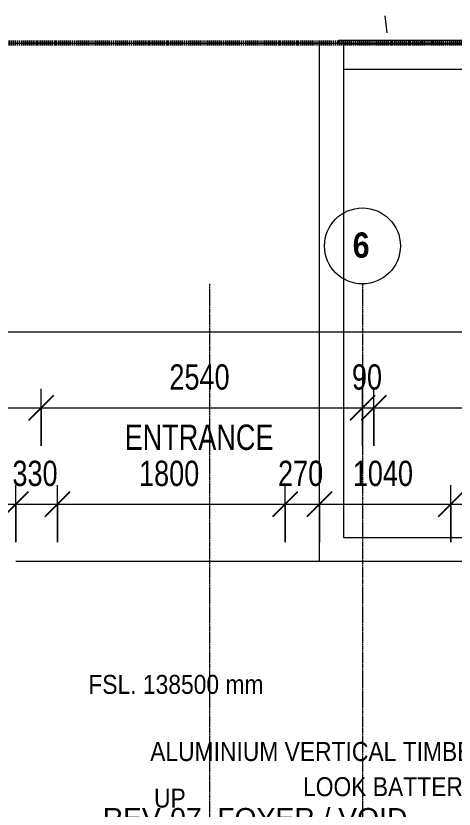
# Model space of a CAD drawing. Header units: millimetres. Extents: x -1971 to 39113, y -25802 to 13528.
# Drawn here: x 20214 to 23679, y 6751 to 13023 of the extents above; entities that cross this region are included whole.
import ezdxf

# ---------------------------------------------------------------- set-up
doc = ezdxf.new("R2010")
doc.units = ezdxf.units.MM
doc.linetypes.add('Boundary', pattern=[16, 10, -3, 0, -3])
doc.linetypes.add('Grid Line', pattern=[22.225, 12.7, -3.175, 3.175, -3.175])
for name, color, linetype, lineweight in [('2 Hoop survey', 8, 'Continuous', 9), ('A-ANNO-DIMS', 211, 'Continuous', 9), ('A-ANNO-DIMS-100', 211, 'Continuous', 9), ('A-FLOR', 192, 'Continuous', 18), ('A-FLOR-HRAL', 11, 'Continuous', 9), ('A-WALL', 113, 'Continuous', 18), ('C-PROP-LINE', 91, 'Boundary', 70), ('G-ANNO-DIMS', 111, 'Continuous', 9), ('G-ANNO-TEXT', 231, 'Continuous', 9), ('S-GRID', 1, 'Continuous', 9), ('S-GRID-IDEN', 1, 'Continuous', 9), ('S-STRS-IDEN', 31, 'Continuous', 25), ('默认', 18, 'Continuous', 9)]:
    doc.layers.add(name, color=color, linetype=linetype, lineweight=lineweight)
doc.layers.add('ID_REVISION_MARKUP', color=7, linetype='Continuous', lineweight=25, true_color=0xc83228)
doc.styles.add('Avenir', font='', dxfattribs={"width": 0.9, "height": 150})
doc.styles.add('Avenir_1', font='', dxfattribs={"width": 0.8, "height": 200})
doc.styles.add('Avenir_B', font='', dxfattribs={"width": 0.9, "height": 200})
doc.styles.add('ID_SANS', font='Arial.ttf')
doc.styles.get('Avenir').set_extended_font_data('Avenir')
doc.styles.get('Avenir_1').set_extended_font_data('Avenir')
doc.styles.get('Avenir_B').set_extended_font_data('Avenir', bold=True)
doc.dimstyles.new('OJID-2_0mm_Diagonal_Tick', dxfattribs={"dimscale": 304.8, "dimtxt": 282.499429, "dimasz": 0.656168, "dimexe": 0.492126, "dimexo": 0.0625, "dimgap": 0.164042, "dimtad": 1, "dimdsep": 46, "dimtxsty": 'Avenir_1', "dimblk1": 'OBLIQUE', "dimblk2": 'OBLIQUE', "dimsah": 1, "dimcen": 0.09, "dimdle": 0.492126, "dimazin": 3, "dimtfac": 1, "dimtdec": 4, "dimtix": 1, "dimtmove": 0, "dimatfit": 3, "dimfxl": 0.984252, "dimfxlon": 1, "dimtvp": 1, "dimtolj": 1, "dimarcsym": 2})
doc.dimstyles.new('OJID-2_0mm_Diagonal_Tick_1', dxfattribs={"dimscale": 304.8, "dimtxt": 282.499429, "dimasz": 0.656168, "dimexe": 0.492126, "dimexo": 0.0625, "dimgap": 0.164042, "dimtad": 1, "dimdsep": 46, "dimtxsty": 'Avenir_1', "dimblk1": 'OBLIQUE', "dimblk2": 'OBLIQUE', "dimsah": 1, "dimcen": 0.09, "dimdle": 0.492126, "dimazin": 3, "dimtfac": 1, "dimtdec": 4, "dimtix": 1, "dimtmove": 2, "dimatfit": 3, "dimfxl": 0.984252, "dimfxlon": 1, "dimtvp": 1, "dimtolj": 1, "dimarcsym": 2})

# ---------------------------------------------------------------- blocks, each defined once
blk = doc.blocks.new('栏杆扶手 - 栏杆扶手-1406571-Ground Floor')
at = {"layer": 'A-FLOR-HRAL'}
for p, q in [((22764, 12807.6), (22764, 12827.6)), ((23422.5, 12827.6), (22764, 12827.6)), ((22764, 12807.6), (23422.5, 12807.6)), ((23422.5, 12807.6), (23422.5, 12827.6)), ((23505.9, 12827.6), (23422.5, 12827.6)), ((23422.5, 12807.6), (23505.9, 12807.6)), ((23505.9, 12807.6), (23505.9, 12827.6)), ((23677.6, 12827.6), (23505.9, 12827.6)), ((23505.9, 12807.6), (23677.6, 12807.6)), ((23677.6, 12807.6), (23677.6, 12827.6)), ((25425.9, 12827.6), (23677.6, 12827.6)), ((23677.6, 12807.6), (25425.9, 12807.6)), ((25425.9, 12807.6), (25425.9, 12827.6)), ((26464.2, 12827.6), (25425.9, 12827.6)), ((25425.9, 12807.6), (26464.2, 12807.6)), ((26464.2, 12807.6), (26464.2, 12827.6)), ((26631.5, 12827.6), (26464.2, 12827.6)), ((26464.2, 12807.6), (26631.5, 12807.6)), ((26631.5, 12807.6), (26631.5, 12827.6)), ((28487, 12827.6), (26631.5, 12827.6)), ((26631.5, 12807.6), (28487, 12807.6)), ((28487, 12807.6), (28487, 12827.6)), ((29065.4, 12827.6), (28487, 12827.6)), ((28487, 12807.6), (29065.4, 12807.6)), ((29065.4, 12807.6), (29065.4, 12827.6)), ((29239.7, 12827.6), (29065.4, 12827.6)), ((29065.4, 12807.6), (29239.7, 12807.6)), ((29239.7, 12807.6), (29239.7, 12827.6)), ((29676.7, 12827.6), (29239.7, 12827.6)), ((29239.7, 12807.6), (29676.7, 12807.6)), ((29676.7, 12807.6), (29676.7, 12827.6)), ((29885.3, 12827.6), (29676.7, 12827.6)), ((29676.7, 12807.6), (29885.3, 12807.6)), ((30284, 12827.6), (29885.3, 12827.6)), ((29885.3, 12807.6), (30284, 12807.6)), ((30284, 12827.6), (30284, 12807.6))]:
    blk.add_line(p, q, dxfattribs=at)
blk = doc.blocks.new('2 Hoop survey-1260670-Ground Floor')
at = {"layer": '默认', "color": 9}
for p, q in [((71579.4, 23076.2), (71562.5, 23211.6)), ((71234.1, 22991.5), (78364.1, 22991.5)), ((71234.1, 22991.2), (78364.1, 22978.3)), ((78364.1, 22788.3), (71234.1, 22788.3))]:
    blk.add_line(p, q, dxfattribs=at)
blk = doc.blocks.new('Family - ___-1140397-Ground Floor')
at = {"layer": 'C-PROP-LINE'}
blk.add_line((39038, 12807.6), (-1970.5, 12807.6), dxfattribs=at)
blk = doc.blocks.new('轴网 - Annotation - Grid Head _Circle 6mm_-283740-Ground Floor')
at = {"layer": 'S-GRID-IDEN'}
blk.add_circle((0, 0), 3, dxfattribs=at)
blk = doc.blocks.new('DIMBLOCK5-Ground Floor')
at = {"layer": 'A-ANNO-DIMS-100'}
for p, q in [((17344, 9623.8), (17344, 10073.8)), ((20414.2, 9623.8), (20414.2, 10073.8)), ((17344, 9923.8), (20414.2, 9923.8)), ((17344, 9923.8), (17344, 9623.8)), ((20414.2, 9923.8), (20414.2, 9623.8))]:
    blk.add_line(p, q, dxfattribs=at)
at = {"layer": 'A-ANNO-DIMS-100', "lineweight": 25}
for p, q in [((17344, 9923.8), (17444, 10023.8)), ((20414.2, 9923.8), (20514.2, 10023.8)), ((17344, 9923.8), (17244, 9823.8)), ((20414.2, 9923.8), (20314.2, 9823.8))]:
    blk.add_line(p, q, dxfattribs=at)
at = {"layer": 'A-ANNO-DIMS-100', "color": 0, "char_height": 200, "attachment_point": 1, "line_spacing_factor": 1.129998, "style": 'Avenir_1'}
for s, insert, width in [('3070', (18623, 10268), 614.719), ('STAIR', (18568.4, 9791.3), 745.798)]:
    blk.add_mtext(s, dxfattribs=dict(at, insert=insert, width=width))
blk = doc.blocks.new('_Oblique')
at = {"color": 0, "linetype": 'ByBlock', "lineweight": -2}
blk.add_line((-0.5, -0.5), (0.5, 0.5), dxfattribs=at)
blk = doc.blocks.new('DIMBLOCK6-Ground Floor')
at = {"layer": 'A-ANNO-DIMS-100'}
for p, q in [((20414.2, 9623.8), (20414.2, 10073.8)), ((22954, 9623.8), (22954, 10073.8)), ((20414.2, 9923.8), (22954, 9923.8)), ((20414.2, 9923.8), (20414.2, 9623.8)), ((22954, 9923.8), (22954, 9623.8))]:
    blk.add_line(p, q, dxfattribs=at)
at = {"layer": 'A-ANNO-DIMS-100', "lineweight": 25}
for p, q in [((20414.2, 9923.8), (20514.2, 10023.8)), ((22954, 9923.8), (23054, 10023.8)), ((20414.2, 9923.8), (20314.2, 9823.8)), ((22954, 9923.8), (22854, 9823.8))]:
    blk.add_line(p, q, dxfattribs=at)
at = {"layer": 'A-ANNO-DIMS-100', "color": 0, "char_height": 200, "attachment_point": 1, "line_spacing_factor": 1.129998, "style": 'Avenir_1'}
for s, insert, width in [('2540', (21428, 10268), 614.719), ('ENTRANCE', (21073.9, 9791.3), 1464.477)]:
    blk.add_mtext(s, dxfattribs=dict(at, insert=insert, width=width))
blk = doc.blocks.new('DIMBLOCK7-Ground Floor')
at = {"layer": 'A-ANNO-DIMS-100'}
for p, q in [((22954, 9623.8), (22954, 10073.8)), ((23044, 9623.8), (23044, 10073.8)), ((22954, 9923.8), (23044, 9923.8)), ((22954, 9923.8), (22954, 9623.8)), ((23044, 9923.8), (23044, 9623.8))]:
    blk.add_line(p, q, dxfattribs=at)
at = {"layer": 'A-ANNO-DIMS-100', "lineweight": 25}
for p, q in [((22954, 9923.8), (23054, 10023.8)), ((23044, 9923.8), (23144, 10023.8)), ((22954, 9923.8), (22854, 9823.8)), ((23044, 9923.8), (22944, 9823.8))]:
    blk.add_line(p, q, dxfattribs=at)
at = {"layer": 'A-ANNO-DIMS-100', "color": 0, "insert": (22871, 10268), "char_height": 200, "width": 307.359, "attachment_point": 1, "line_spacing_factor": 1.129998, "style": 'Avenir_1'}
blk.add_mtext('90', dxfattribs=at)
blk = doc.blocks.new('DIMBLOCK8-Ground Floor')
at = {"layer": 'A-ANNO-DIMS-100'}
for p, q in [((23044, 9623.8), (23044, 10073.8)), ((26554, 9623.8), (26554, 10073.8)), ((23044, 9923.8), (26554, 9923.8)), ((23044, 9923.8), (23044, 9623.8)), ((26554, 9923.8), (26554, 9623.8))]:
    blk.add_line(p, q, dxfattribs=at)
at = {"layer": 'A-ANNO-DIMS-100', "lineweight": 25}
for p, q in [((23044, 9923.8), (23144, 10023.8)), ((26554, 9923.8), (26654, 10023.8)), ((23044, 9923.8), (22944, 9823.8)), ((26554, 9923.8), (26454, 9823.8))]:
    blk.add_line(p, q, dxfattribs=at)
at = {"layer": 'A-ANNO-DIMS-100', "color": 0, "char_height": 200, "attachment_point": 1, "line_spacing_factor": 1.129998, "style": 'Avenir_1'}
for s, insert, width in [('3510', (24542.9, 10268), 614.719), ('HOME OFFICE', (24017.5, 9791.3), 1875.796)]:
    blk.add_mtext(s, dxfattribs=dict(at, insert=insert, width=width))
blk = doc.blocks.new('DIMBLOCK15-Ground Floor')
at = {"layer": 'A-ANNO-DIMS-100'}
for p, q in [((10134, 10223.8), (10134, 10673.8)), ((37484, 10223.8), (37484, 10673.8)), ((10134, 10523.8), (37634, 10523.8)), ((10134, 10523.8), (10134, 10223.8)), ((37484, 10523.8), (37484, 10223.8))]:
    blk.add_line(p, q, dxfattribs=at)
at = {"layer": 'A-ANNO-DIMS-100', "lineweight": 25}
for p, q in [((10134, 10523.8), (10234, 10623.8)), ((37484, 10523.8), (37584, 10623.8)), ((10134, 10523.8), (10034, 10423.8)), ((37484, 10523.8), (37384, 10423.8))]:
    blk.add_line(p, q, dxfattribs=at)
at = {"layer": 'A-ANNO-DIMS-100', "color": 0, "insert": (23929.4, 10868), "char_height": 200, "width": 768.398, "attachment_point": 1, "line_spacing_factor": 1.129998, "style": 'Avenir_1'}
blk.add_mtext('27350', dxfattribs=at)
blk = doc.blocks.new('DIMBLOCK21-Ground Floor')
at = {"layer": 'A-ANNO-DIMS-100'}
for p, q in [((19614, 8861.7), (19614, 9311.7)), ((20214, 8861.7), (20214, 9311.7)), ((19614, 9161.7), (20214, 9161.7)), ((19614, 9161.7), (19614, 8861.7)), ((20214, 9161.7), (20214, 8861.7))]:
    blk.add_line(p, q, dxfattribs=at)
at = {"layer": 'A-ANNO-DIMS-100', "lineweight": 25}
for p, q in [((19614, 9161.7), (19714, 9261.7)), ((20214, 9161.7), (20314, 9261.7)), ((19614, 9161.7), (19514, 9061.7)), ((20214, 9161.7), (20114, 9061.7))]:
    blk.add_line(p, q, dxfattribs=at)
at = {"layer": 'A-ANNO-DIMS-100', "color": 0, "insert": (19721.9, 9505.9), "char_height": 200, "width": 461.039, "attachment_point": 1, "line_spacing_factor": 1.129998, "style": 'Avenir_1'}
blk.add_mtext('600', dxfattribs=at)
blk = doc.blocks.new('DIMBLOCK22-Ground Floor')
at = {"layer": 'A-ANNO-DIMS-100'}
for p, q in [((20214, 8861.7), (20214, 9311.7)), ((20544, 8861.7), (20544, 9311.7)), ((20214, 9161.7), (20544, 9161.7)), ((20214, 9161.7), (20214, 8861.7)), ((20544, 9161.7), (20544, 8861.7))]:
    blk.add_line(p, q, dxfattribs=at)
at = {"layer": 'A-ANNO-DIMS-100', "lineweight": 25}
for p, q in [((20214, 9161.7), (20314, 9261.7)), ((20544, 9161.7), (20644, 9261.7)), ((20214, 9161.7), (20114, 9061.7)), ((20544, 9161.7), (20444, 9061.7))]:
    blk.add_line(p, q, dxfattribs=at)
at = {"layer": 'A-ANNO-DIMS-100', "color": 0, "insert": (20186.9, 9505.9), "char_height": 200, "width": 461.039, "attachment_point": 1, "line_spacing_factor": 1.129998, "style": 'Avenir_1'}
blk.add_mtext('330', dxfattribs=at)
blk = doc.blocks.new('DIMBLOCK23-Ground Floor')
at = {"layer": 'A-ANNO-DIMS-100'}
for p, q in [((20544, 8861.7), (20544, 9311.7)), ((22344, 8861.7), (22344, 9311.7)), ((20544, 9161.7), (22344, 9161.7)), ((20544, 9161.7), (20544, 8861.7)), ((22344, 9161.7), (22344, 8861.7))]:
    blk.add_line(p, q, dxfattribs=at)
at = {"layer": 'A-ANNO-DIMS-100', "lineweight": 25}
for p, q in [((20544, 9161.7), (20644, 9261.7)), ((22344, 9161.7), (22444, 9261.7)), ((20544, 9161.7), (20444, 9061.7)), ((22344, 9161.7), (22244, 9061.7))]:
    blk.add_line(p, q, dxfattribs=at)
at = {"layer": 'A-ANNO-DIMS-100', "color": 0, "insert": (21187.9, 9505.9), "char_height": 200, "width": 614.719, "attachment_point": 1, "line_spacing_factor": 1.129998, "style": 'Avenir_1'}
blk.add_mtext('1800', dxfattribs=at)
blk = doc.blocks.new('DIMBLOCK24-Ground Floor')
at = {"layer": 'A-ANNO-DIMS-100'}
for p, q in [((22344, 8861.7), (22344, 9311.7)), ((22614, 8861.7), (22614, 9311.7)), ((22344, 9161.7), (22614, 9161.7)), ((22344, 9161.7), (22344, 8861.7)), ((22614, 9161.7), (22614, 8861.7))]:
    blk.add_line(p, q, dxfattribs=at)
at = {"layer": 'A-ANNO-DIMS-100', "lineweight": 25}
for p, q in [((22344, 9161.7), (22444, 9261.7)), ((22614, 9161.7), (22714, 9261.7)), ((22344, 9161.7), (22244, 9061.7)), ((22614, 9161.7), (22514, 9061.7))]:
    blk.add_line(p, q, dxfattribs=at)
at = {"layer": 'A-ANNO-DIMS-100', "color": 0, "insert": (22286.9, 9505.9), "char_height": 200, "width": 461.039, "attachment_point": 1, "line_spacing_factor": 1.129998, "style": 'Avenir_1'}
blk.add_mtext('270', dxfattribs=at)
blk = doc.blocks.new('DIMBLOCK25-Ground Floor')
at = {"layer": 'A-ANNO-DIMS-100'}
for p, q in [((22614, 8861.7), (22614, 9311.7)), ((23654, 8861.7), (23654, 9311.7)), ((22614, 9161.7), (23654, 9161.7)), ((22614, 9161.7), (22614, 8861.7)), ((23654, 9161.7), (23654, 8861.7))]:
    blk.add_line(p, q, dxfattribs=at)
at = {"layer": 'A-ANNO-DIMS-100', "lineweight": 25}
for p, q in [((22614, 9161.7), (22714, 9261.7)), ((23654, 9161.7), (23754, 9261.7)), ((22614, 9161.7), (22514, 9061.7)), ((23654, 9161.7), (23554, 9061.7))]:
    blk.add_line(p, q, dxfattribs=at)
at = {"layer": 'A-ANNO-DIMS-100', "color": 0, "insert": (22877.9, 9505.9), "char_height": 200, "width": 614.719, "attachment_point": 1, "line_spacing_factor": 1.129998, "style": 'Avenir_1'}
blk.add_mtext('1040', dxfattribs=at)
blk = doc.blocks.new('DIMBLOCK26-Ground Floor')
at = {"layer": 'A-ANNO-DIMS-100'}
for p, q in [((23654, 8861.7), (23654, 9311.7)), ((25454, 8861.7), (25454, 9311.7)), ((23654, 9161.7), (25454, 9161.7)), ((23654, 9161.7), (23654, 8861.7)), ((25454, 9161.7), (25454, 8861.7))]:
    blk.add_line(p, q, dxfattribs=at)
at = {"layer": 'A-ANNO-DIMS-100', "lineweight": 25}
for p, q in [((23654, 9161.7), (23754, 9261.7)), ((25454, 9161.7), (25554, 9261.7)), ((23654, 9161.7), (23554, 9061.7)), ((25454, 9161.7), (25354, 9061.7))]:
    blk.add_line(p, q, dxfattribs=at)
at = {"layer": 'A-ANNO-DIMS-100', "color": 0, "insert": (24297.9, 9505.9), "char_height": 200, "width": 614.719, "attachment_point": 1, "line_spacing_factor": 1.129998, "style": 'Avenir_1'}
blk.add_mtext('1800', dxfattribs=at)

msp = doc.modelspace()

# ---------------------------------------------------------------- linework, layer by layer
at = {"layer": 'A-FLOR'}
for p, q in [((20214.04, 12807.609), (22614.04, 12807.609)), ((22614.04, 8708.364), (20214.04, 8708.364))]:
    msp.add_line(p, q, dxfattribs=at)
at = {"layer": 'A-WALL'}
for p, q in [((22614.04, 8708.364), (22614.04, 12807.609)), ((22614.04, 12807.609), (22764.04, 12807.609)), ((22804.04, 12807.609), (22804.04, 8898.364)), ((22804.04, 8898.364), (24714.04, 8898.364)), ((24714.04, 8708.364), (22614.04, 8708.364))]:
    msp.add_line(p, q, dxfattribs=at)
at = {"layer": 'S-GRID', "linetype": 'Grid Line'}
for p, q in [((21744.04, 10903.84), (21744.04, -9321.465)), ((22954.04, 10903.84), (22954.04, 163.694))]:
    msp.add_line(p, q, dxfattribs=at)

# ---------------------------------------------------------------- block references
at = {"layer": '2 Hoop survey', "color": 9}
msp.add_blockref('2 Hoop survey-1260670-Ground Floor', (-48430.024, -10188.937), dxfattribs=at)
at = {"layer": 'A-FLOR-HRAL'}
msp.add_blockref('栏杆扶手 - 栏杆扶手-1406571-Ground Floor', (0, 0), dxfattribs=at)
at = {"layer": 'C-PROP-LINE'}
msp.add_blockref('Family - ___-1140397-Ground Floor', (0, 0), dxfattribs=at)
at = {"layer": 'S-GRID-IDEN', "xscale": 99.99999999999993, "yscale": 99.99999999999993, "zscale": 99.99999999999993, "rotation": 180}
msp.add_blockref('轴网 - Annotation - Grid Head _Circle 6mm_-283740-Ground Floor', (22954.04, 11203.84), dxfattribs=at)

# ---------------------------------------------------------------- texts
at = {"layer": 'G-ANNO-DIMS', "insert": (20786.941, 7812.514), "char_height": 150, "width": 1685.65883, "attachment_point": 1, "line_spacing_factor": 1.129998, "style": 'Avenir'}
msp.add_mtext('FSL. 138500 mm', dxfattribs=at)
at = {"layer": 'G-ANNO-TEXT', "color": 7, "char_height": 150, "attachment_point": 1, "style": 'Avenir'}
for s, insert, width in [('ALUMINIUM VERTICAL TIMBER', (21275.929, 7281.813), 3340.63181), ('LOOK BATTERNS', (22484.414, 7004.001), 1875.94875)]:
    msp.add_mtext(s, dxfattribs=dict(at, insert=insert, width=width))
at = {"layer": 'ID_REVISION_MARKUP', "style": 'ID_SANS'}
msp.add_text('REV-07  FOYER / VOID', height=160, dxfattribs=at).set_placement((20900, 6600))
at = {"layer": 'S-GRID-IDEN', "insert": (22876.762, 11310.493), "char_height": 200, "width": 180.37969, "attachment_point": 1, "style": 'Avenir_B'}
msp.add_mtext('\\fAvenir|b1|i0|c134|p34|;\\W.9;6', dxfattribs=at)
at = {"layer": 'S-STRS-IDEN', "lineweight": 9, "insert": (21306.225, 6913.486), "char_height": 150, "width": 298.3194, "attachment_point": 1, "line_spacing_factor": 1.129998, "style": 'Avenir'}
msp.add_mtext('UP', dxfattribs=at)

# ---------------------------------------------------------------- dimensions: what is measured, and where the dimension line sits
at = {"layer": 'A-ANNO-DIMS'}
dim = msp.add_linear_dim(base=(37484.04, 10523.814), p1=(10134.04, 10223.814), p2=(37484.04, 10223.814), dimstyle='OJID-2_0mm_Diagonal_Tick_1', override={"dimfxl": 27350}, dxfattribs=at)
dim.commit()
dim.dimension.update_dxf_attribs({"geometry": 'DIMBLOCK15-Ground Floor', "text_midpoint": (24313.578, 10734.647), "dimtype": 160})
for base, p1, p2, text, override, picture, middle in [((20414.24, 9923.814), (17344.04, 9623.814), (20414.24, 9623.814), '<>\\XSTAIR', {"dimfxl": 3070.2}, 'DIMBLOCK5-Ground Floor', (18879.14, 9923.814)), ((22954.04, 9923.814), (20414.24, 9623.814), (22954.04, 9623.814), '<>\\XENTRANCE', {"dimfxl": 2539.8}, 'DIMBLOCK6-Ground Floor', (21684.14, 9923.814)), ((26554.04, 9923.814), (23044.04, 9623.814), (26554.04, 9623.814), '<>\\XHOME OFFICE', {"dimfxl": 3510}, 'DIMBLOCK8-Ground Floor', (24799.04, 9923.814))]:
    dim = msp.add_linear_dim(base=base, p1=p1, p2=p2, text=text, dimstyle='OJID-2_0mm_Diagonal_Tick', override=override, dxfattribs=at)
    dim.commit()
    dim.dimension.update_dxf_attribs({"geometry": picture, "text_midpoint": middle})
for base, p1, p2, override, picture, middle in [((23044.04, 9923.814), (22954.04, 9623.814), (23044.04, 9623.814), {"dimfxl": 90}, 'DIMBLOCK7-Ground Floor', (22999.04, 10077.204)), ((20214.04, 9161.699), (19614.04, 8861.699), (20214.04, 8861.699), {"dimfxl": 600}, 'DIMBLOCK21-Ground Floor', (19914.04, 9315.089)), ((20544.04, 9161.699), (20214.04, 8861.699), (20544.04, 8861.699), {"dimfxl": 330}, 'DIMBLOCK22-Ground Floor', (20379.04, 9315.089)), ((22344.04, 9161.699), (20544.04, 8861.699), (22344.04, 8861.699), {"dimfxl": 1800}, 'DIMBLOCK23-Ground Floor', (21444.04, 9315.089)), ((22614.04, 9161.699), (22344.04, 8861.699), (22614.04, 8861.699), {"dimfxl": 270}, 'DIMBLOCK24-Ground Floor', (22479.04, 9315.089)), ((23654.04, 9161.699), (22614.04, 8861.699), (23654.04, 8861.699), {"dimfxl": 1040}, 'DIMBLOCK25-Ground Floor', (23134.04, 9315.089)), ((25454.04, 9161.699), (23654.04, 8861.699), (25454.04, 8861.699), {"dimfxl": 1800}, 'DIMBLOCK26-Ground Floor', (24554.04, 9315.089))]:
    dim = msp.add_linear_dim(base=base, p1=p1, p2=p2, dimstyle='OJID-2_0mm_Diagonal_Tick', override=override, dxfattribs=at)
    dim.commit()
    dim.dimension.update_dxf_attribs({"geometry": picture, "text_midpoint": middle})

doc.saveas('drawing.dxf')
